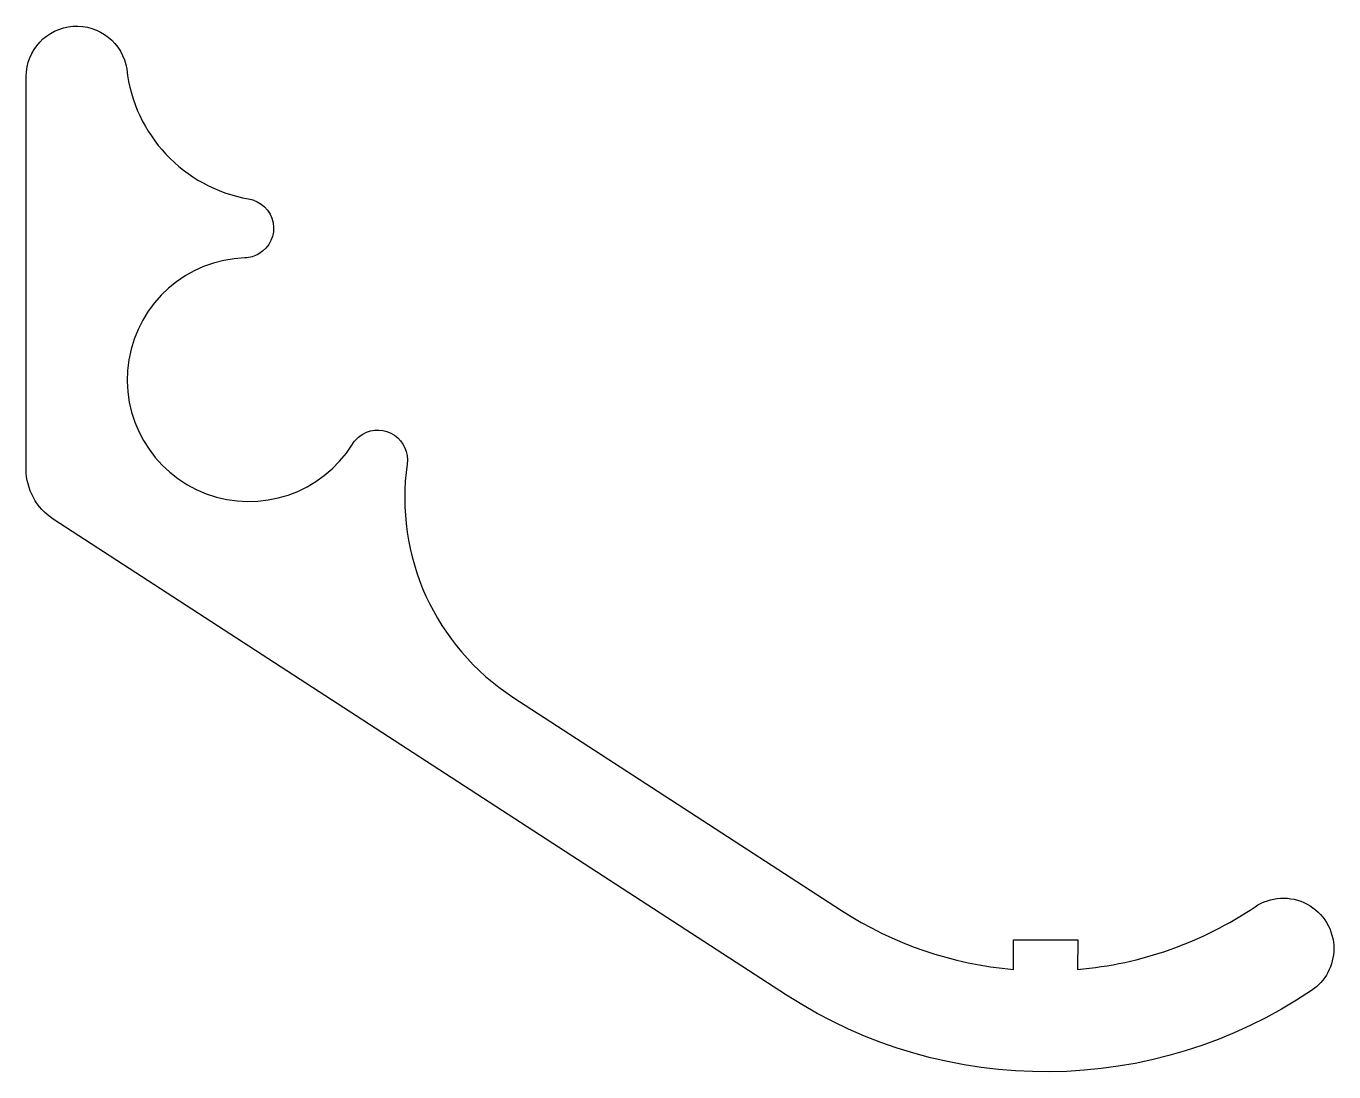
# Model space of a CAD drawing. Extents: x 515.7 to 537.7, y 664.4 to 682.
import ezdxf

# ---------------------------------------------------------------- set-up
doc = ezdxf.new("R2010")
doc.units = 0
doc.layers.get('0').update_dxf_attribs({"linetype": 'CONTINUOUS'})

msp = doc.modelspace()

# ---------------------------------------------------------------- linework, layer by layer
msp.add_lwpolyline([(532.28, 666.577), (533.36, 666.577), (533.358, 666.077, 0.127699), (536.343, 667.132, -0.600962), (537.669, 666.427, -0.249249), (537.294, 665.723, -0.301071), (528.461, 665.645), (516.124, 673.658, -0.253945), (515.669, 674.496), (515.669, 681.104, -0.929345), (517.36, 681.228, 0.332247), (519.408, 679.046, -0.709142), (519.583, 678.119, -0.123106), (519.35, 678.052, 1.666667), (521.159, 674.919, -0.123106), (521.333, 675.088, -0.625886), (522.078, 674.584, 0.292243), (523.859, 670.661), (529.387, 667.07, 0.123213), (532.28, 666.077)], format="xyb", close=True)

doc.saveas('drawing.dxf')
